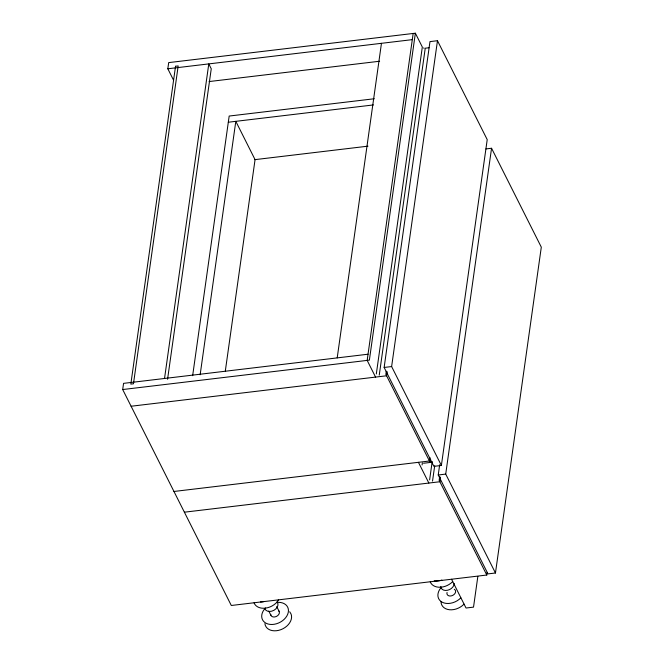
<?xml version="1.0" encoding="UTF-8"?>
<svg xmlns="http://www.w3.org/2000/svg" width="664" height="664" viewBox="0 0 664 664"><rect width="100%" height="100%" fill="white"/><g stroke="black" fill="none" stroke-linecap="round" stroke-linejoin="round"><path stroke-width="1" d="M487.16 572.385L486.795 575.032L231.304 605.485L122.699 389.544L123.562 383.36L368.039 354.219M173.57 80.211L167.826 68.782L168.689 62.607L415.365 33.2L422.321 47.019L376.322 373.957M164.531 378.48L208.786 63.902L211.252 68.79L167.569 379.277M192.651 375.675L229.18 116.051L374.297 98.753M200.146 374.786L235.803 121.329L255.059 159.626L225.32 371.01M337.204 357.896L381.46 43.318M413.166 33.466L367.167 360.394L375.567 377.094M415.365 33.2L369.375 360.137L122.699 389.544M379.252 375.135L425.25 48.198L429.019 47.75M384.141 367.449L429.981 41.608L437.476 40.711L487.218 139.614L441.377 465.464L433.882 466.352L384.141 367.449L391.627 366.561L441.377 465.464M386.29 371.267L385.859 374.347L430.172 462.451L423.566 463.24M387.162 371.682L386.581 375.782L131.098 406.243M391.627 366.561L437.476 40.711M422.088 464.941L422.37 462.891M429.94 457.479L429.442 461.007L173.96 491.468M430.172 462.451L430.604 459.372M429.616 479.914L432.206 461.463M432.538 481.093L434.704 465.713M485.948 148.927L491.559 148.255L541.301 247.157L495.46 572.999L487.974 573.895L438.232 474.992L439.668 464.742M439.726 476.204L439.145 480.304L486.795 575.032M440.489 477.333L439.875 481.74L184.385 512.193M495.46 572.999L445.718 474.096L491.559 148.255M477.848 576.385L473.523 607.128L466.037 608.025L451.553 579.232M167.826 68.782L412.294 39.641M209.094 81.564L379.609 61.237M228.316 122.226L373.425 104.929M254.777 159.659L367.989 146.163M438.232 474.992L445.718 474.096M423.474 47.966L424.047 48.14M289.687 611.751L291.064 614.034A14.077 10.176 -26.7 0 1 280.739 629.721A14.077 10.176 -26.7 0 1 264.886 623.637M418.436 462.327L428.861 483.052M276.73 606.581L279.245 611.577M268.804 611.096L270.895 615.254M278.797 610.83A4.573 3.303 -26.7 0 1 276.266 616.507A4.573 3.303 -26.7 0 1 270.721 614.391M276.614 602.456A14.077 10.176 -26.7 0 1 287.711 614.25A14.077 10.176 -26.7 0 1 268.032 624.011A14.077 10.176 -26.7 0 1 265.492 607.975M277.037 601.957A7.038 5.088 -26.7 0 1 273.975 610.274A7.038 5.088 -26.7 0 1 264.878 608.772M278.581 599.941A14.077 10.176 -26.7 0 1 265.368 608.149A14.077 10.176 -26.7 0 1 254.046 602.862M263.94 601.567A14.077 10.176 -26.7 0 1 260.495 601.974M454.284 589.267A4.573 3.303 -26.7 0 1 454.873 593.591A4.573 3.303 -26.7 0 1 449.495 595.965A4.573 3.303 -26.7 0 1 447.055 592.454M454.193 583.424A7.038 5.088 -26.7 0 1 447.611 590.255A7.038 5.088 -26.7 0 1 440.813 586.436M464.02 604.14A14.077 10.176 -26.7 0 1 449.453 609.743A14.077 10.176 -26.7 0 1 441.012 601.708M460.849 597.849A14.077 10.176 -26.7 0 1 442.241 602.231A14.077 10.176 -26.7 0 1 441.095 587.607M452.682 581.622A14.077 10.176 -26.7 0 1 430.239 581.855M441.875 580.079A14.077 10.176 -26.7 0 1 434.231 580.793M175.545 66.251L130.825 384.107L133.464 383.792L178.184 65.935L175.545 66.251"/></g></svg>
